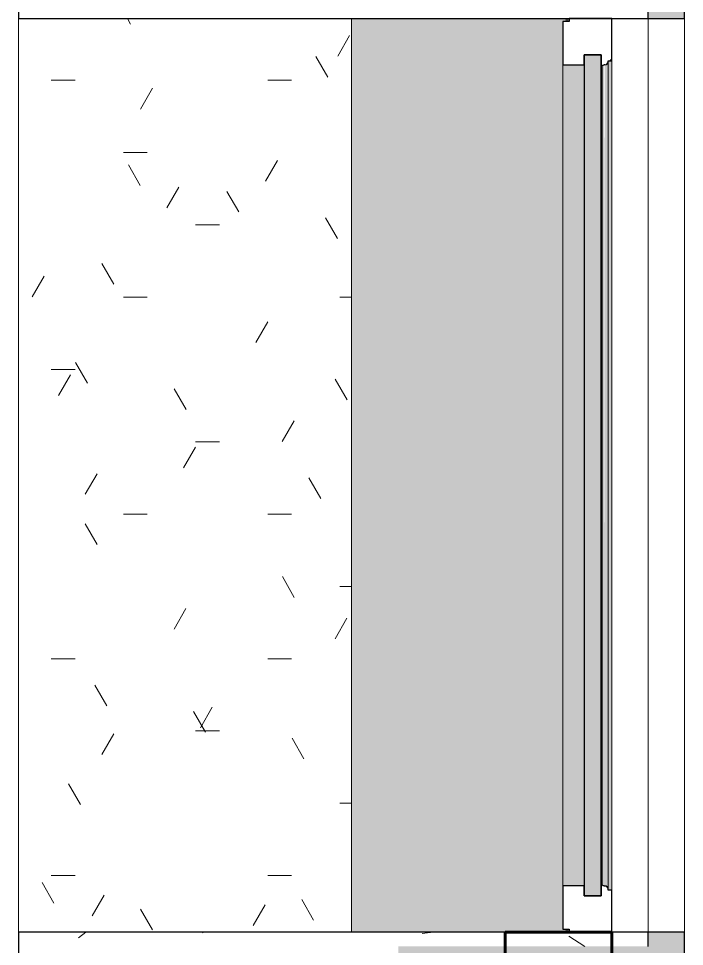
# Model space of a CAD drawing. Header units: millimetres. Extents: x 155927 to 317870, y -36033 to 97293.
# Drawn here: x 155927 to 156863, y 13646 to 14950 of the extents above; entities that cross this region are included whole.
import ezdxf

# ---------------------------------------------------------------- set-up
doc = ezdxf.new("R2010")
doc.units = ezdxf.units.MM
doc.header["$MEASUREMENT"] = 0
for name, color, linetype, lineweight in [('A-GLAZ', 7, 'CONTINUOUS', 9), ('A-WALL-PATT', 7, 'CONTINUOUS', 9), ('I-WALL', 7, 'CONTINUOUS', 9), ('S-COLS-SYMB', 7, 'CONTINUOUS', 70)]:
    doc.layers.add(name, color=color, linetype=linetype, lineweight=lineweight)

msp = doc.modelspace()

# ---------------------------------------------------------------- hatches: boundary and pattern name
at = {"layer": 'A-GLAZ'}
for points in [[(156692, 13665.6), (156696.6, 13665.6), (156696.6, 13669.9), (156692, 13669.9), (156692, 14945.3), (156696.6, 14945.3), (156696.6, 14949.6), (156395, 14949.6), (156395, 13665.6), (156689.2, 13665.6)], [(156745.9, 13716.8), (156745.9, 14898.4), (156721.9, 14898.4), (156721.9, 13716.8)], [(156721.9, 13730.8), (156721.9, 14884.4), (156692, 14884.4), (156692, 13730.8)], [(156750.9, 13730.6), (156749.9, 14884.4), (156747, 14883.2), (156747, 13732), (156749.9, 13730.8)], [(156755.8, 13726.4), (156755.4, 14887.5), (156752.3, 14884.9), (156750.9, 14884.2), (156750.9, 13730.6), (156754.6, 13728.8), (156755.4, 13727.7)], [(156755.8, 13724.8), (156760.8, 13724.8), (156760.8, 14890.4), (156755.8, 14890.4), (156755.8, 13726.4)]]:
    msp.add_hatch(color=256, dxfattribs=at).paths.add_polyline_path(points, flags=0)
h = msp.add_hatch(color=256, dxfattribs=at)
h.paths.add_polyline_path([(156696.6, 13665.6), (156698.7, 13665.6), (156698.7, 13669.9), (156696.6, 13669.9)], flags=0)
h.paths.add_polyline_path([(156698.7, 14945.3), (156698.7, 14949.6), (156696.6, 14949.6), (156696.6, 14945.3)], flags=0)
h = msp.add_hatch(color=256, dxfattribs=at)
h.paths.add_polyline_path([(156755.8, 13724.8), (156755.4, 13727.7), (156755.4, 13726)], flags=0)
h.paths.add_polyline_path([(156754.1, 14886), (156755.8, 14888.9), (156754.7, 14887.5), (156754.3, 14886.4)], flags=0)
at = {"layer": 'A-WALL-PATT'}
h = msp.add_hatch(color=256, dxfattribs=at)
h.paths.add_polyline_path([(156474.5, 9267.6), (156760.8, 9267.6), (156760.8, 13645.6), (156460.8, 13645.6), (156460.8, 9267.6)], flags=0)
h.paths.add_polyline_path([(156474.5, 14969.6), (156760.8, 14969.6), (156760.8, 16290.6), (156460.8, 16290.6), (156460.8, 14969.6), (156465.3, 14969.6)], flags=0)
h.paths.add_polyline_path([(156760.8, 25449.6), (156760.8, 26790.6), (156460.8, 26790.6), (156460.8, 25449.6), (156474.5, 25449.6)], flags=0)
h.paths.add_polyline_path([(156460.8, 28449.6), (156760.8, 28449.6), (156760.8, 34347.6), (156460.8, 34347.6), (156460.8, 28906.5)], flags=0)
h = msp.add_hatch(color=256, dxfattribs=at)
h.paths.add_polyline_path([(156862.8, 9369.6), (156862.8, 13665.6), (156812, 13665.6), (156811.8, 13645.6), (156760.8, 13645.6), (156760.8, 9369.6)], flags=0)
h.paths.add_polyline_path([(156812, 14949.6), (156862.8, 14949.6), (156862.8, 16290.6), (156760.8, 16290.6), (156760.8, 14969.6), (156811.8, 14969.6)], flags=0)
h.paths.add_polyline_path([(156862.8, 25449.6), (156862.8, 26790.6), (156760.8, 26790.6), (156760.8, 25449.6)], flags=0)
h.paths.add_polyline_path([(156760.8, 28449.6), (156862.8, 28449.6), (156862.8, 34245.6), (156760.8, 34245.6), (156760.8, 28906.5)], flags=0)

# ---------------------------------------------------------------- linework, layer by layer
at = {"layer": 'A-GLAZ', "lineweight": 30}
for p, q in [((155926.8, 15049.6), (155926.8, 14949.6)), ((156812, 14949.6), (156811.8, 14969.6)), ((155926.8, 14949.6), (156812, 14949.6)), ((156701, 14945.3), (156692, 14945.3)), ((156692, 14945.3), (156692, 14884.4)), ((156760.8, 14949.6), (156701, 14949.6)), ((156701, 14949.6), (156701, 14945.3)), ((156760.8, 14890.4), (156760.8, 14949.6)), ((156721.9, 14898.4), (156721.9, 13716.8)), ((156745.9, 14898.4), (156721.9, 14898.4)), ((156721.9, 14884.4), (156721.9, 14898.4)), ((156721.9, 14898.4), (156745.9, 14898.4)), ((156745.9, 13716.8), (156745.9, 14898.4)), ((156745.9, 14898.4), (156745.9, 14883.2)), ((156692, 14884.4), (156721.9, 14884.4)), ((156745.9, 14883.2), (156747, 14883.2)), ((156755.8, 14888.9), (156755.8, 14890.4)), ((156755.8, 14890.4), (156760.8, 14890.4)), ((156747, 13732), (156745.9, 13732)), ((156745.9, 13732), (156745.9, 13716.8)), ((156721.9, 13730.8), (156692, 13730.8)), ((156692, 13730.8), (156692, 13669.9)), ((156721.9, 13716.8), (156721.9, 13730.8)), ((156755.8, 13724.8), (156755.8, 13726.4)), ((156760.8, 13724.8), (156755.8, 13724.8)), ((156760.8, 13665.6), (156760.8, 13724.8)), ((156721.9, 13716.8), (156745.9, 13716.8)), ((156745.9, 13716.8), (156721.9, 13716.8)), ((156692, 13669.9), (156701, 13669.9)), ((156701, 13669.9), (156701, 13665.6)), ((156812, 13665.6), (155926.8, 13665.6)), ((155926.8, 13665.6), (155926.8, 13565.6)), ((156701, 13665.6), (156760.8, 13665.6)), ((156811.8, 13645.6), (156812, 13665.6))]:
    msp.add_line(p, q, dxfattribs=at)
at = {"layer": 'A-GLAZ'}
for p, q in [((155926.8, 14949.6), (155926.8, 13665.6)), ((156395, 13665.6), (156395, 14949.6)), ((156696.6, 14945.3), (156696.6, 14949.6)), ((156698.7, 14945.3), (156698.7, 14949.6)), ((156811.8, 13665.6), (156811.8, 14949.6)), ((156692, 13730.8), (156692, 14884.4)), ((156747, 13732), (156747, 14883.2)), ((156755.8, 14888.9), (156755.8, 14890.4)), ((156755.8, 13726.4), (156755.8, 14888.9)), ((156760.8, 14890.4), (156760.8, 13724.8)), ((156755.8, 13724.8), (156755.8, 13726.4)), ((156696.6, 13665.6), (156696.6, 13669.9)), ((156698.7, 13665.6), (156698.7, 13669.9))]:
    msp.add_line(p, q, dxfattribs=at)
at = {"layer": 'A-GLAZ', "linetype": 'Continuous'}
for p, q in [((156084.4, 14941.8), (156079.8, 14949.6)), ((156392.1, 14926), (156375.4, 14896.9)), ((156361.5, 14867.4), (156344.8, 14896.4)), ((156758, 14890.4), (156760.8, 14893.2)), ((156753.2, 14885.6), (156754.5, 14886.9)), ((155972.8, 14862.8), (156006.3, 14862.8)), ((156277.1, 14862.8), (156310.6, 14862.8)), ((156115, 14851.6), (156098.3, 14822.5)), ((156074.2, 14761.2), (156107.7, 14761.2)), ((156290.7, 14750), (156274, 14720.9)), ((156098, 14715), (156081.2, 14744)), ((156152.1, 14712.8), (156135.4, 14683.7)), ((156236.5, 14677.8), (156219.8, 14706.8)), ((156175.7, 14659.6), (156209.1, 14659.6)), ((156375.1, 14640.6), (156358.3, 14669.7)), ((156060.8, 14576.2), (156044.1, 14605.2)), ((155962.9, 14587.6), (155946.1, 14558.6)), ((156074.2, 14558), (156107.7, 14558)), ((156378.6, 14558), (156395, 14558)), ((156277.1, 14523.2), (156260.4, 14494.2)), ((156023.7, 14437.4), (156007, 14466.4)), ((155972.8, 14456.4), (156006.3, 14456.4)), ((156000, 14448.8), (155983.2, 14419.8)), ((156388.7, 14413.8), (156372, 14442.8)), ((156162.3, 14400.2), (156145.5, 14429.3)), ((156314.2, 14384.4), (156297.5, 14355.4)), ((156175.7, 14347.2), (156158.9, 14318.2)), ((156175.7, 14354.8), (156209.1, 14354.8)), ((156037.1, 14310), (156020.4, 14281)), ((156351.6, 14275), (156334.8, 14304.1)), ((156074.2, 14253.2), (156107.7, 14253.2)), ((156277.1, 14253.2), (156310.6, 14253.2)), ((156037.3, 14210.6), (156020.5, 14239.7)), ((156314.4, 14136.2), (156297.7, 14165.3)), ((156378.5, 14151.6), (156395, 14151.6)), ((156162.1, 14120.4), (156145.4, 14091.4)), ((156388.5, 14106.8), (156371.8, 14077.8)), ((155972.8, 14050), (156006.3, 14050)), ((156277.1, 14050), (156310.6, 14050)), ((156050.9, 13983.8), (156034.2, 14012.9)), ((156199.2, 13981.7), (156182.5, 13952.6)), ((156189.5, 13946.6), (156172.7, 13975.7)), ((156060.7, 13944.5), (156043.9, 13915.4)), ((156175.7, 13948.4), (156209.2, 13948.4)), ((156328, 13909.5), (156311.3, 13938.5)), ((156013.8, 13845), (155997, 13874.1)), ((156378.5, 13846.8), (156395, 13846.8)), ((155972.8, 13745.2), (156006.3, 13745.2)), ((156277.1, 13745.2), (156310.6, 13745.2)), ((155976.6, 13706.3), (155959.9, 13735.3)), ((156047.1, 13717.7), (156030.3, 13688.7)), ((156341.6, 13682.7), (156324.9, 13711.7)), ((156115.2, 13669.1), (156098.4, 13698.1)), ((156273.5, 13704.1), (156256.7, 13675)), ((156011.1, 13657.9), (156021.2, 13665.6)), ((156185.2, 13665.6), (156186.2, 13664.9)), ((156494.1, 13663.6), (156509.6, 13665.6)), ((156700.3, 13660), (156722.9, 13645.6))]:
    msp.add_line(p, q, dxfattribs=at)
at = {"layer": 'A-GLAZ', "lineweight": 30}
for centre, radius, start, end in [((156751.4, 14877.2), 7.4, 93.4261, 126.5739), ((156750.6, 14890), 5.36, 273.4261, 348.0476), ((156751.4, 13738), 7.4, 233.4261, 266.5739), ((156750.6, 13725.3), 5.36, 11.9524, 86.5739)]:
    msp.add_arc(centre, radius, start, end, dxfattribs=at)
at = {"layer": 'A-GLAZ'}
for points in [[(156747, 14883.2), (156747.3, 14883.5), (156747.7, 14883.7), (156748.2, 14883.9)], [(156748.2, 13731.3), (156747.7, 13731.5), (156747.3, 13731.8), (156747, 13732)]]:
    msp.add_open_spline(points, degree=3, dxfattribs=at)
for points, knots in [([(156750.9, 14884.6), (156751.4, 14884.7), (156752.1, 14884.8), (156752.8, 14885.1), (156753.2, 14885.3), (156753.4, 14885.4), (156753.5, 14885.5)], [0, 0, 0, 0, 0.2, 0.3, 0.35, 0.4, 0.4, 0.4, 0.4]), ([(156754.6, 14886.4), (156754.6, 14886.4), (156754.8, 14886.6), (156755, 14886.9), (156755.3, 14887.4), (156755.6, 14888), (156755.8, 14888.5), (156755.8, 14888.9)], [0.6, 0.6, 0.6, 0.6, 0.625, 0.7, 0.775, 0.85, 1, 1, 1, 1]), ([(156753.5, 13729.7), (156753.3, 13729.9), (156752.9, 13730.1), (156752.1, 13730.4), (156751.4, 13730.6), (156750.9, 13730.6)], [-0.4, -0.4, -0.4, -0.4, -0.3, -0.2, 0, 0, 0, 0]), ([(156755.8, 13726.4), (156755.7, 13726.8), (156755.5, 13727.5), (156755, 13728.3), (156754.8, 13728.7), (156754.6, 13728.8)], [-1, -1, -1, -1, -0.8, -0.7, -0.6, -0.6, -0.6, -0.6])]:
    msp.add_open_spline(points, degree=3, knots=knots, dxfattribs=at)
at = {"layer": 'I-WALL', "lineweight": 30}
for p, q in [((156862.8, 14949.6), (156862.8, 16290.6)), ((156812, 14949.6), (156862.8, 14949.6)), ((156862.8, 13665.6), (156812, 13665.6)), ((156862.8, 9369.6), (156862.8, 13665.6))]:
    msp.add_line(p, q, dxfattribs=at)
at = {"layer": 'I-WALL'}
msp.add_line((156862.8, 14949.6), (156862.8, 13665.6), dxfattribs=at)
at = {"layer": 'S-COLS-SYMB', "lineweight": 60}
for p, q in [((156610.8, 13665.6), (156610.8, 13565.6)), ((156610.8, 13665.6), (156760.8, 13665.6)), ((156760.8, 13665.6), (156760.8, 13565.6))]:
    msp.add_line(p, q, dxfattribs=at)

doc.saveas('drawing.dxf')
